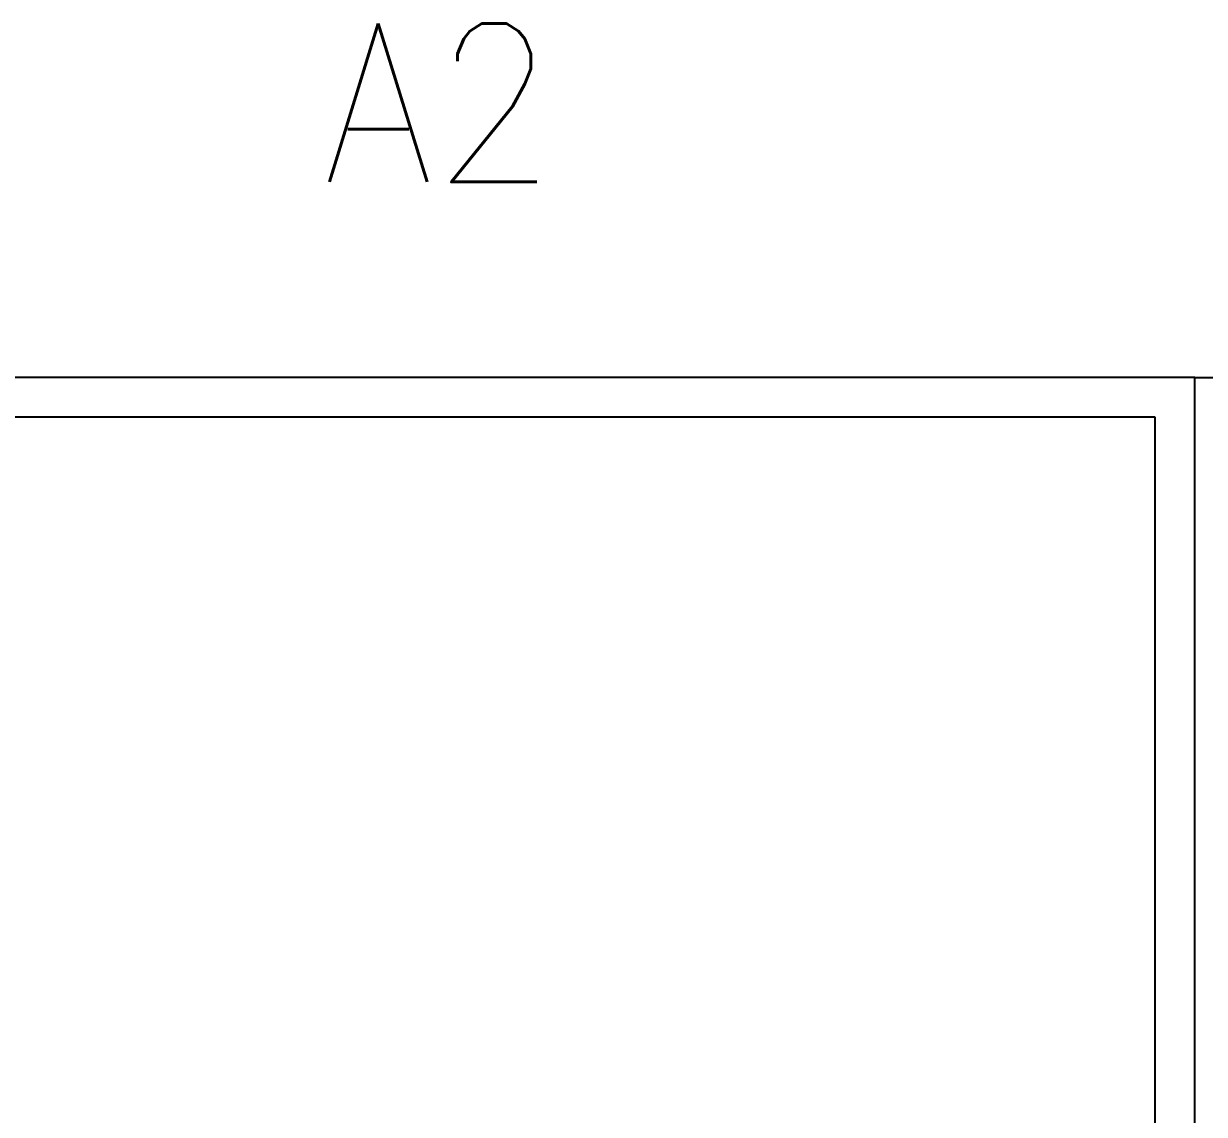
# Model space of a CAD drawing. Header units: inches. Extents: x 4920 to 49860, y 87334 to 114892.
# Drawn here: x 19838 to 34757, y 101113 to 114892 of the extents above; entities that cross this region are included whole.
import ezdxf
from ezdxf.enums import TextEntityAlignment as Align

# ---------------------------------------------------------------- set-up
doc = ezdxf.new("R2010")
doc.units = ezdxf.units.IN
doc.header["$MEASUREMENT"] = 0
doc.layers.add('GT_1', color=7, linetype='Continuous')
doc.styles.add('HZ', font='txt_____.ttf', dxfattribs={"width": 0.7, "bigfont": 'HZTXT'})
doc.styles.get("Standard").update_dxf_attribs({"font": 'txt', "bigfont": 'gbcbig.shx'})
doc.dimstyles.new('Standard-yuanban', dxfattribs={"dimtxt": 800, "dimasz": 0.18, "dimexe": 0.18, "dimexo": 0.0625, "dimgap": 0.09, "dimtad": 0, "dimtih": 1, "dimtoh": 1, "dimdec": 4, "dimlfac": 0.02, "dimzin": 0, "dimdsep": 46, "dimtxsty": 'Standard', "dimcen": 0.09, "dimadec": 0, "dimazin": 0, "dimtfac": 1, "dimtdec": 4, "dimtofl": 0, "dimtmove": 0, "dimatfit": 3, "dimfxl": 1, "dimtolj": 1, "dimtzin": 0, "dimarcsym": 0})

# ---------------------------------------------------------------- blocks, each defined once
blk = doc.blocks.new('*D4')
at = {"color": 0, "lineweight": -2, "transparency": 16777216}
for p, q in [((34635, 110422), (47391, 110422)), ((47391, 110422), (47391, 100322)), ((47391, 89422), (47391, 99522)), ((34635, 89422), (47391, 89422))]:
    blk.add_line(p, q, dxfattribs=at)
at = {"color": 0, "transparency": 16777216}
for points in [[(47391, 110422), (47391, 110422), (47391, 110422)], [(47391, 89422), (47391, 89422), (47391, 89422)]]:
    blk.add_solid(points, dxfattribs=at)
at = {"layer": 'Defpoints', "color": 0, "transparency": 16777216}
for p in [(34634, 110422), (47391, 110422), (34634, 89422)]:
    blk.add_point(p, dxfattribs=at)
at = {"color": 0, "transparency": 16777216, "insert": (47391, 99922), "char_height": 800, "attachment_point": 5}
blk.add_mtext('\\A1;420.0000', dxfattribs=at)

msp = doc.modelspace()

# ---------------------------------------------------------------- linework, layer by layer
at = {"layer": 'GT_1'}
for p, q in [((34634.44132, 110422.15165), (4934.44132, 110422.15165)), ((34634.44132, 89422.15165), (34634.44132, 110422.15165))]:
    msp.add_line(p, q, dxfattribs=at)
at = {"layer": 'GT_1', "color": 1}
for p, q in [((34134.44132, 109922.15165), (6184.44132, 109922.15165)), ((34134.44132, 89922.15165), (34134.44132, 109922.15165))]:
    msp.add_line(p, q, dxfattribs=at)

# ---------------------------------------------------------------- texts
at = {"color": 0, "style": 'HZ', "width": 0.9}
msp.add_text('A2', height=2000, dxfattribs=at).set_placement((25089.87605, 112892.33642), align=Align.CENTER)

# ---------------------------------------------------------------- dimensions: what is measured, and where the dimension line sits
dim = msp.add_linear_dim(base=(47390.97563, 110422.15165), p1=(34634.44132, 89422.15165), p2=(34634.44132, 110422.15165), angle=90, dimstyle='Standard-yuanban')
dim.commit()
dim.dimension.update_dxf_attribs({"geometry": '*D4', "text_midpoint": (47390.97563, 99922.15165)})

doc.saveas('drawing.dxf')
